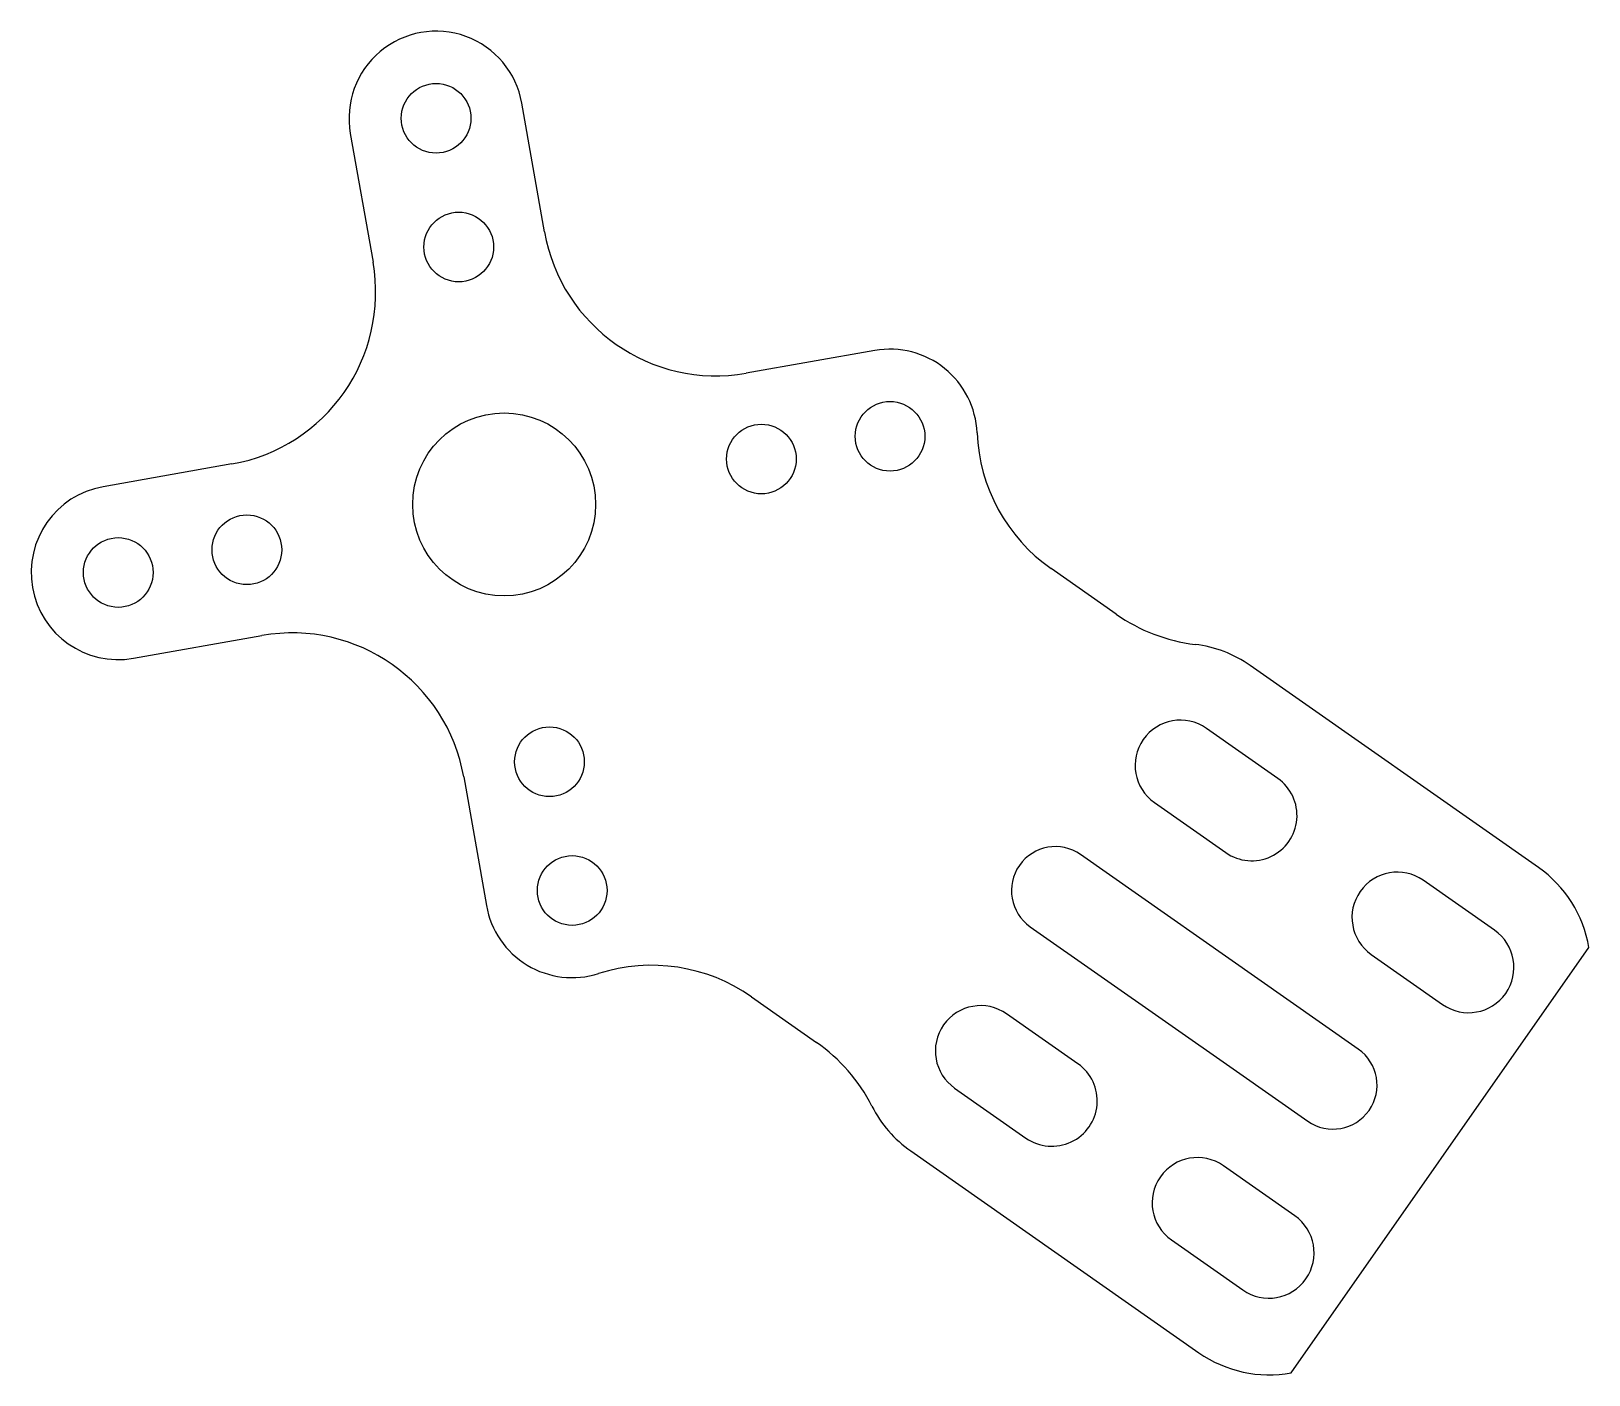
# Model space of a CAD drawing. Extents: x -1481.9 to -1392.4, y -354.1 to -277.
import ezdxf

# ---------------------------------------------------------------- set-up
doc = ezdxf.new("R2010")
doc.units = 0
doc.header["$MEASUREMENT"] = 0
doc.layers.add('STANDARD', color=18, linetype='CONTINUOUS')

msp = doc.modelspace()

# ---------------------------------------------------------------- linework, layer by layer
at = {"layer": 'STANDARD'}
for p, q in [((-1452.388, -288.511), (-1453.69, -281.125)), ((-1463.538, -282.861), (-1462.236, -290.247)), ((-1433.417, -295.32), (-1440.803, -296.622)), ((-1470.347, -301.832), (-1477.734, -303.134)), ((-1419.56, -310.45), (-1423.297, -307.833)), ((-1475.997, -312.982), (-1468.611, -311.68)), ((-1395.313, -324.986), (-1411.86, -313.4)), ((-1410.288, -319.872), (-1414.383, -317.004)), ((-1457.026, -319.791), (-1455.724, -327.177)), ((-1417.366, -321.264), (-1413.27, -324.132)), ((-1409.759, -332.542), (-1421.604, -324.247)), ((-1397.836, -328.59), (-1401.932, -325.723)), ((-1424.501, -328.384), (-1412.655, -336.678)), ((-1409.513, -353.984), (-1392.422, -329.575)), ((-1404.915, -329.982), (-1400.819, -332.85)), ((-1440.504, -332.408), (-1436.767, -335.024)), ((-1405.663, -335.41), (-1409.759, -332.542)), ((-1421.759, -336.255), (-1425.855, -333.387)), ((-1412.655, -336.678), (-1408.56, -339.546)), ((-1428.837, -337.647), (-1424.742, -340.515)), ((-1431.361, -341.251), (-1414.814, -352.837)), ((-1409.308, -344.974), (-1413.404, -342.106)), ((-1416.386, -346.365), (-1412.291, -349.233))]:
    msp.add_line(p, q, dxfattribs=at)
for centre, radius in [((-1458.614, -281.993), 2), ((-1457.312, -289.379), 2), ((-1432.549, -300.244), 2), ((-1454.707, -304.151), 5.25), ((-1439.935, -301.546), 2), ((-1469.479, -306.756), 2), ((-1476.865, -308.058), 2), ((-1452.102, -318.923), 2), ((-1450.8, -326.309), 2)]:
    msp.add_circle(centre, radius, dxfattribs=at)
for centre, radius, start, end in [((-1458.614, -281.993), 5, 10, 190), ((-1442.54, -286.774), 10, 190, 280), ((-1472.084, -291.984), 10, 280, 10), ((-1432.549, -300.244), 5, 2.3013, 100), ((-1417.561, -299.642), 10, 182.3013, 235), ((-1476.865, -308.058), 5, 100, 280), ((-1413.824, -302.258), 10, 235, 263.07249), ((-1466.875, -321.528), 10, 10, 100), ((-1415.875, -319.134), 7, 55, 83.07249), ((-1415.875, -319.134), 2.6, 55, 235), ((-1411.779, -322.002), 2.6, 234.99998, 55), ((-1423.053, -326.316), 2.525, 55, 235), ((-1403.423, -327.852), 2.6, 55, 235), ((-1399.328, -330.72), 7, 9.41531, 55), ((-1450.8, -326.309), 5, 190, 287.6987), ((-1399.328, -330.72), 2.6, 235, 55), ((-1446.24, -340.599), 10, 55, 107.6987), ((-1427.346, -335.517), 2.6, 55, 235), ((-1442.503, -343.216), 10, 26.92752, 55), ((-1407.111, -337.478), 2.525, 235, 55), ((-1423.25, -338.385), 2.6, 234.99998, 55), ((-1427.346, -335.517), 7, 206.92752, 235), ((-1414.895, -344.235), 2.6, 55, 235), ((-1410.799, -347.103), 2.6, 235, 55), ((-1410.799, -347.103), 7, 235, 280.58469)]:
    msp.add_arc(centre, radius, start, end, dxfattribs=at)

doc.saveas('drawing.dxf')
